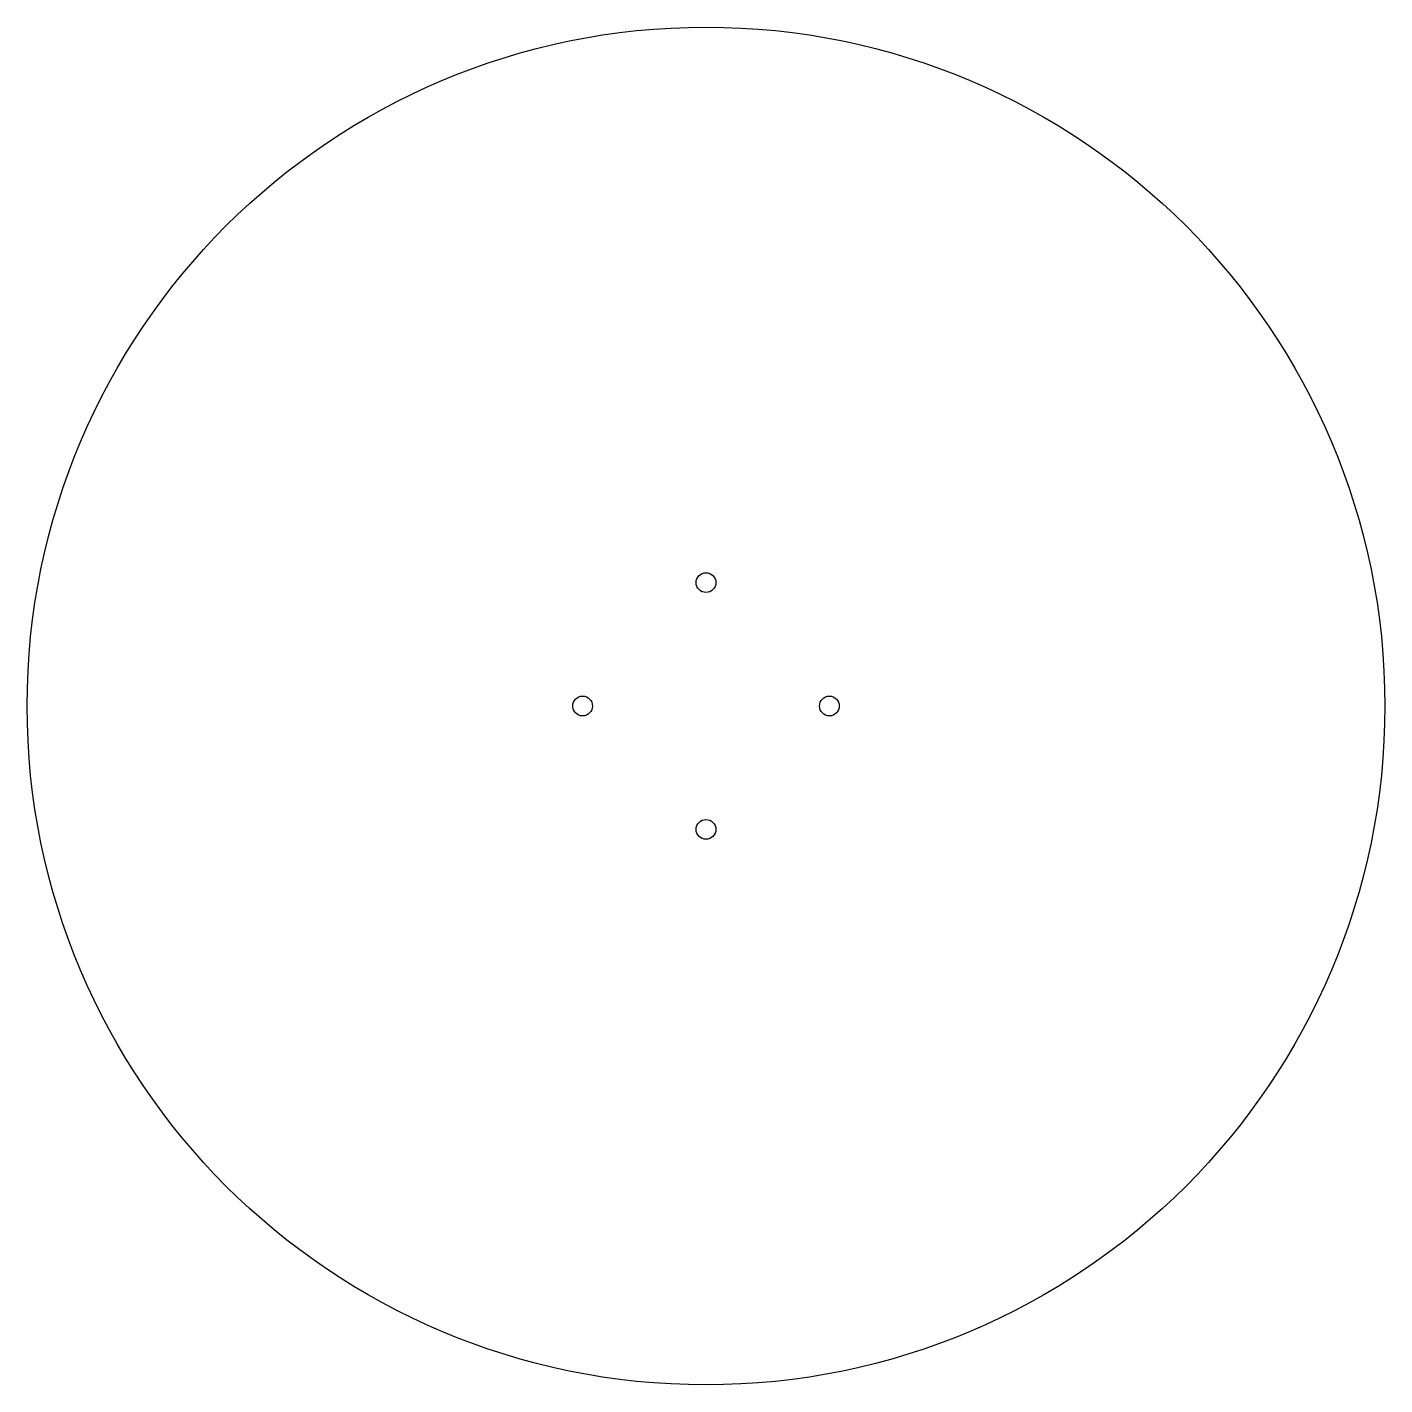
# Model space of a CAD drawing. Header units: millimetres. Extents: x -110 to 110, y -110 to 110.
import ezdxf

# ---------------------------------------------------------------- set-up
doc = ezdxf.new("R2010")
doc.units = ezdxf.units.MM

msp = doc.modelspace()

# ---------------------------------------------------------------- linework, layer by layer
for centre, radius in [((0, 0), 110), ((0, 20), 1.6), ((-20, 0), 1.6), ((20, 0), 1.6), ((0, -20), 1.6)]:
    msp.add_circle(centre, radius)

doc.saveas('drawing.dxf')
